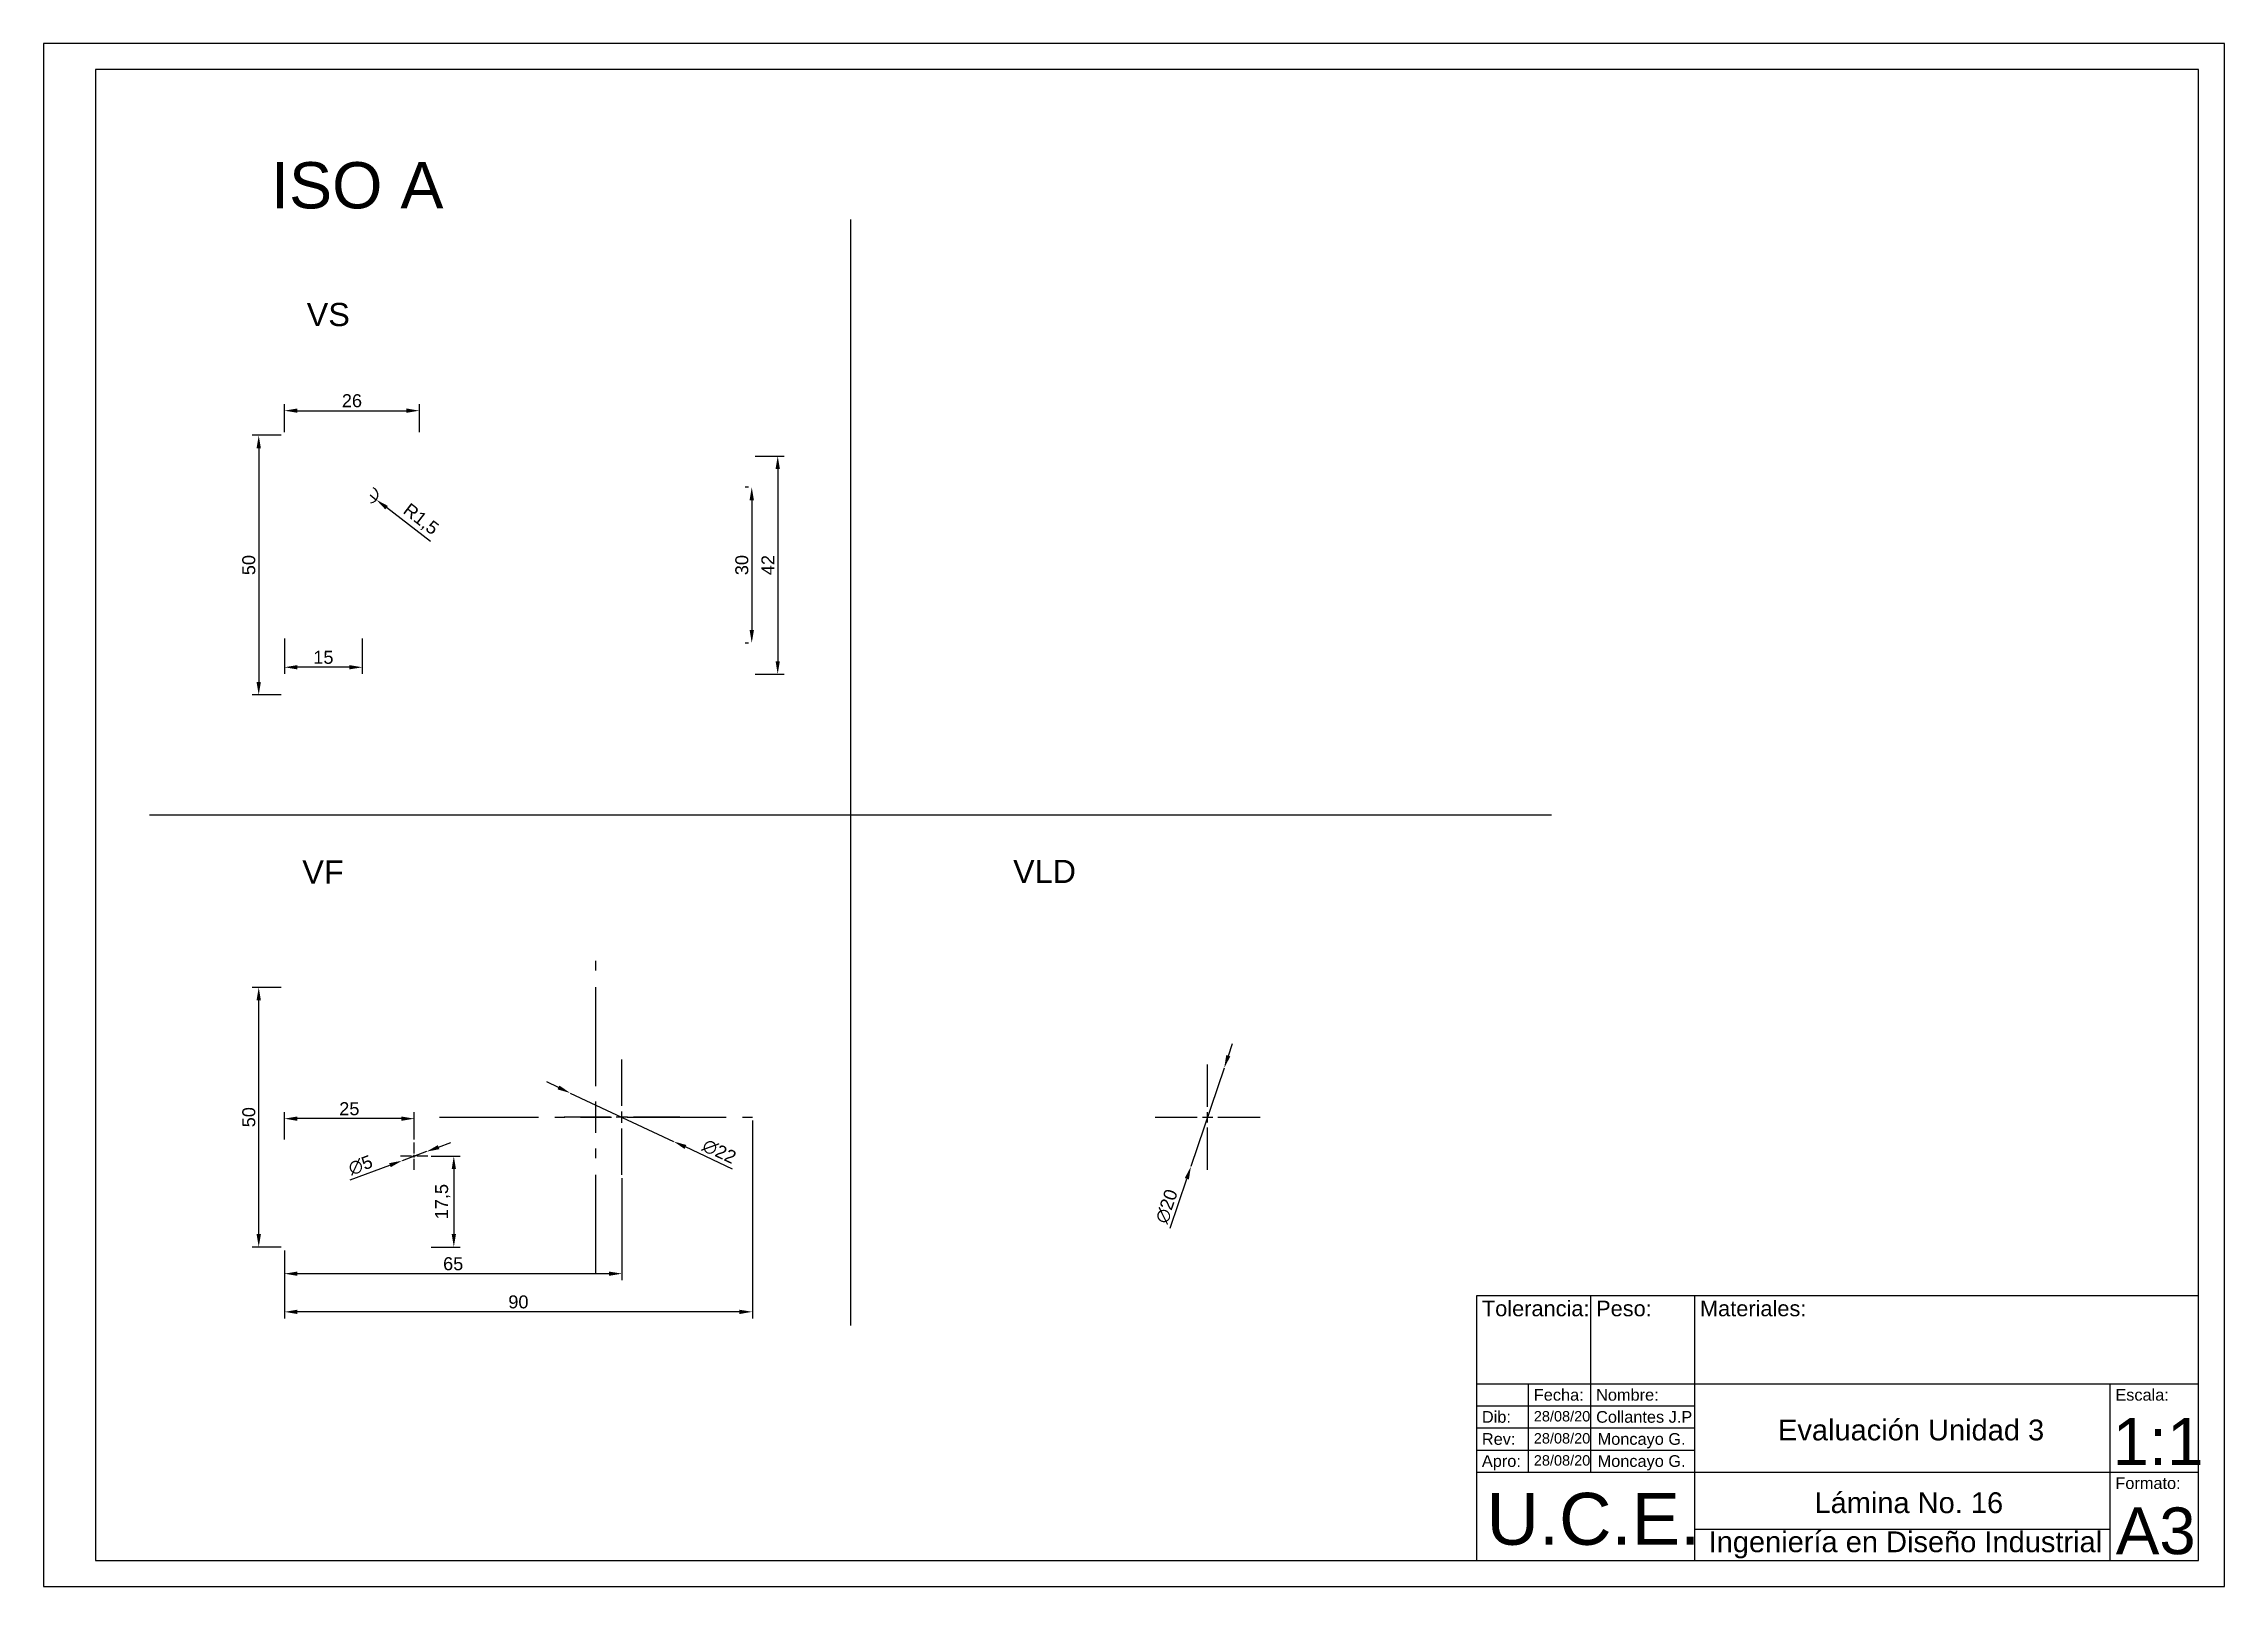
# Paper-space layout 'Presentación' of a CAD drawing. Header units: inches, sheet in millimetres. Extents: x 0 to 420, y 0 to 297.
import ezdxf

# ---------------------------------------------------------------- set-up
doc = ezdxf.new("R2010")
doc.units = ezdxf.units.IN
doc.header["$MEASUREMENT"] = 0
doc.linetypes.add('CENTER2', pattern=[28.575, 19.05, -3.175, 3.175, -3.175])
doc.layers.add('Cotas', color=172, linetype='Continuous', lineweight=9)
doc.styles.get("Standard").update_dxf_attribs({"font": 'arial.ttf'})
doc.dimstyles.new('ISO-25', dxfattribs={"dimtxt": 2.5, "dimasz": 2.5, "dimexe": 1.25, "dimexo": 0.625, "dimtad": 1, "dimdec": 3, "dimtxsty": 'Standard', "dimcen": 2.5, "dimadec": 0, "dimazin": 0, "dimtfac": 1, "dimtdec": 3, "dimtmove": 0, "dimatfit": 3, "dimfxl": 1, "dimarcsym": 0})

# ---------------------------------------------------------------- blocks, each defined once
blk = doc.blocks.new('*D21')
at = {"layer": 'Cotas', "color": 0, "lineweight": -2, "transparency": 16777216}
for p, q in [((46.38, 222.23), (46.38, 227.59)), ((72.38, 222.23), (72.38, 227.59)), ((48.88, 226.34), (69.88, 226.34))]:
    blk.add_line(p, q, dxfattribs=at)
at = {"layer": 'Cotas', "color": 0, "transparency": 16777216}
for points in [[(48.88, 226.76), (48.88, 225.93), (46.38, 226.34)], [(69.88, 226.76), (69.88, 225.93), (72.38, 226.34)]]:
    blk.add_solid(points, dxfattribs=at)
at = {"layer": 'Defpoints', "color": 0, "transparency": 16777216}
for p in [(72.38, 226.34), (46.38, 221.61), (72.38, 221.61)]:
    blk.add_point(p, dxfattribs=at)
at = {"layer": 'Cotas', "color": 0, "transparency": 16777216, "insert": (59.38, 228.24), "char_height": 2.5, "attachment_point": 5}
blk.add_mtext('26', dxfattribs=at)
blk = doc.blocks.new('*D22')
at = {"layer": 'Cotas', "color": 0, "lineweight": -2, "transparency": 16777216}
for p, q in [((135.76, 211.61), (135.13, 211.61)), ((136.38, 209.11), (136.38, 184.11)), ((135.76, 181.61), (135.13, 181.61))]:
    blk.add_line(p, q, dxfattribs=at)
at = {"layer": 'Cotas', "color": 0, "transparency": 16777216}
for points in [[(135.97, 209.11), (136.8, 209.11), (136.38, 211.61)], [(135.97, 184.11), (136.8, 184.11), (136.38, 181.61)]]:
    blk.add_solid(points, dxfattribs=at)
at = {"layer": 'Defpoints', "color": 0, "transparency": 16777216}
for p in [(136.38, 211.61), (136.38, 181.61), (136.38, 181.61)]:
    blk.add_point(p, dxfattribs=at)
at = {"layer": 'Cotas', "color": 0, "transparency": 16777216, "insert": (134.48, 196.61), "char_height": 2.5, "attachment_point": 5, "rotation": 90}
blk.add_mtext('30', dxfattribs=at)
blk = doc.blocks.new('*D23')
at = {"layer": 'Cotas', "color": 0, "lineweight": -2, "transparency": 16777216}
for p, q in [((137.01, 217.61), (142.63, 217.61)), ((141.38, 215.11), (141.38, 178.11)), ((137.01, 175.61), (142.63, 175.61))]:
    blk.add_line(p, q, dxfattribs=at)
at = {"layer": 'Cotas', "color": 0, "transparency": 16777216}
for points in [[(140.97, 215.11), (141.8, 215.11), (141.38, 217.61)], [(140.97, 178.11), (141.8, 178.11), (141.38, 175.61)]]:
    blk.add_solid(points, dxfattribs=at)
at = {"layer": 'Defpoints', "color": 0, "transparency": 16777216}
for p in [(136.38, 217.61), (136.38, 175.61), (141.38, 175.61)]:
    blk.add_point(p, dxfattribs=at)
at = {"layer": 'Cotas', "color": 0, "transparency": 16777216, "insert": (139.5, 196.61), "char_height": 2.5, "attachment_point": 5, "rotation": 90}
blk.add_mtext('42', dxfattribs=at)
blk = doc.blocks.new('*D24')
at = {"layer": 'Cotas', "color": 0, "lineweight": -2, "transparency": 16777216}
for p, q in [((62.88, 210.11), (64.07, 209.19)), ((74.54, 201.13), (66.05, 207.67))]:
    blk.add_line(p, q, dxfattribs=at)
blk.add_arc((62.88, 210.11), 1.5, 274.6566, 66.1268, dxfattribs=at)
at = {"layer": 'Cotas', "color": 0, "transparency": 16777216}
blk.add_solid([(66.31, 208), (65.8, 207.34), (64.07, 209.19)], dxfattribs=at)
at = {"layer": 'Defpoints', "color": 0, "transparency": 16777216}
for p in [(62.88, 210.11), (64.07, 209.19)]:
    blk.add_point(p, dxfattribs=at)
at = {"layer": 'Cotas', "color": 0, "transparency": 16777216, "insert": (72.58, 205.32), "char_height": 2.5, "attachment_point": 5, "rotation": 322.4031}
blk.add_mtext('R1,5', dxfattribs=at)
blk = doc.blocks.new('*D25')
at = {"layer": 'Cotas', "color": 0, "lineweight": -2, "transparency": 16777216}
for p, q in [((45.76, 221.61), (40.18, 221.61)), ((41.43, 219.11), (41.43, 174.11)), ((45.76, 171.61), (40.18, 171.61))]:
    blk.add_line(p, q, dxfattribs=at)
at = {"layer": 'Cotas', "color": 0, "transparency": 16777216}
for points in [[(41.01, 219.11), (41.84, 219.11), (41.43, 221.61)], [(41.01, 174.11), (41.84, 174.11), (41.43, 171.61)]]:
    blk.add_solid(points, dxfattribs=at)
at = {"layer": 'Defpoints', "color": 0, "transparency": 16777216}
for p in [(46.38, 221.61), (41.43, 171.61), (46.38, 171.61)]:
    blk.add_point(p, dxfattribs=at)
at = {"layer": 'Cotas', "color": 0, "transparency": 16777216, "insert": (39.52, 196.61), "char_height": 2.5, "attachment_point": 5, "rotation": 90}
blk.add_mtext('50', dxfattribs=at)
blk = doc.blocks.new('*U26')
at = {"color": 0, "linetype": 'CENTER2', "transparency": 16777216}
for p, q in [((0, 2.2), (0, 11.12)), ((-11.12, 0), (-2.2, 0)), ((2.2, 0), (11.12, 0)), ((0, -11.12), (0, -2.2))]:
    blk.add_line(p, q, dxfattribs=at)
at = {"color": 0, "linetype": 'Continuous', "transparency": 16777216}
for p, q in [((-1.1, 0), (1.1, 0)), ((0, -1.1), (0, 1.1))]:
    blk.add_line(p, q, dxfattribs=at)
blk = doc.blocks.new('*U27')
at = {"color": 0, "linetype": 'CENTER2', "transparency": 16777216}
for p, q in [((0, 6), (0, 30.12)), ((-30.12, 0), (-6, 0)), ((6, 0), (30.12, 0)), ((0, -30.12), (0, -6))]:
    blk.add_line(p, q, dxfattribs=at)
at = {"color": 0, "linetype": 'Continuous', "transparency": 16777216}
for p, q in [((-3, 0), (3, 0)), ((0, -3), (0, 3))]:
    blk.add_line(p, q, dxfattribs=at)
blk = doc.blocks.new('*U28')
at = {"color": 0, "linetype": 'CENTER2', "transparency": 16777216}
for p, q in [((-2.62, 0), (-0.5, 0)), ((0, 0.5), (0, 2.62)), ((0.5, 0), (2.62, 0)), ((0, -2.62), (0, -0.5))]:
    blk.add_line(p, q, dxfattribs=at)
at = {"color": 0, "linetype": 'Continuous', "transparency": 16777216}
for p, q in [((-0.25, 0), (0.25, 0)), ((0, -0.25), (0, 0.25))]:
    blk.add_line(p, q, dxfattribs=at)
blk = doc.blocks.new('*U29')
at = {"color": 0, "linetype": 'CENTER2', "transparency": 16777216}
for p, q in [((0, 2), (0, 10.12)), ((-10.12, 0), (-2, 0)), ((2, 0), (10.12, 0)), ((0, -10.12), (0, -2))]:
    blk.add_line(p, q, dxfattribs=at)
at = {"color": 0, "linetype": 'Continuous', "transparency": 16777216}
for p, q in [((-1, 0), (1, 0)), ((0, -1), (0, 1))]:
    blk.add_line(p, q, dxfattribs=at)
blk = doc.blocks.new('*D30')
at = {"layer": 'Cotas', "color": 0, "lineweight": -2, "transparency": 16777216}
for p, q in [((111.38, 78.57), (111.38, 58.95)), ((46.38, 64.69), (46.38, 58.95)), ((48.88, 60.2), (108.88, 60.2))]:
    blk.add_line(p, q, dxfattribs=at)
at = {"layer": 'Cotas', "color": 0, "transparency": 16777216}
for points in [[(48.88, 60.61), (48.88, 59.78), (46.38, 60.2)], [(108.88, 60.61), (108.88, 59.78), (111.38, 60.2)]]:
    blk.add_solid(points, dxfattribs=at)
at = {"layer": 'Defpoints', "color": 0, "transparency": 16777216}
for p in [(111.38, 79.2), (46.38, 65.32), (111.38, 60.2)]:
    blk.add_point(p, dxfattribs=at)
at = {"layer": 'Cotas', "color": 0, "transparency": 16777216, "insert": (78.88, 62.1), "char_height": 2.5, "attachment_point": 5}
blk.add_mtext('65', dxfattribs=at)
blk = doc.blocks.new('*D31')
at = {"layer": 'Cotas', "color": 0, "lineweight": -2, "transparency": 16777216}
for p, q in [((136.5, 89.69), (136.5, 51.6)), ((46.38, 64.69), (46.38, 51.6)), ((134, 52.85), (48.88, 52.85))]:
    blk.add_line(p, q, dxfattribs=at)
at = {"layer": 'Cotas', "color": 0, "transparency": 16777216}
for points in [[(48.88, 53.26), (48.88, 52.43), (46.38, 52.85)], [(134, 53.26), (134, 52.43), (136.5, 52.85)]]:
    blk.add_solid(points, dxfattribs=at)
at = {"layer": 'Defpoints', "color": 0, "transparency": 16777216}
for p in [(136.5, 90.32), (46.38, 65.32), (46.38, 52.85)]:
    blk.add_point(p, dxfattribs=at)
at = {"layer": 'Cotas', "color": 0, "transparency": 16777216, "insert": (91.44, 54.75), "char_height": 2.5, "attachment_point": 5}
blk.add_mtext('90', dxfattribs=at)
blk = doc.blocks.new('*D32')
at = {"layer": 'Cotas', "color": 0, "lineweight": -2, "transparency": 16777216}
for p, q in [((45.76, 115.32), (40.18, 115.32)), ((41.43, 67.82), (41.43, 112.82)), ((45.76, 65.32), (40.18, 65.32))]:
    blk.add_line(p, q, dxfattribs=at)
at = {"layer": 'Cotas', "color": 0, "transparency": 16777216}
for points in [[(41.01, 112.82), (41.85, 112.82), (41.43, 115.32)], [(41.01, 67.82), (41.85, 67.82), (41.43, 65.32)]]:
    blk.add_solid(points, dxfattribs=at)
at = {"layer": 'Defpoints', "color": 0, "transparency": 16777216}
for p in [(41.43, 115.32), (46.38, 115.32), (46.38, 65.32)]:
    blk.add_point(p, dxfattribs=at)
at = {"layer": 'Cotas', "color": 0, "transparency": 16777216, "insert": (39.53, 90.32), "char_height": 2.5, "attachment_point": 5, "rotation": 90}
blk.add_mtext('50', dxfattribs=at)
blk = doc.blocks.new('*D33')
at = {"layer": 'Cotas', "color": 0, "lineweight": -2, "transparency": 16777216}
for p, q in [((46.38, 86.06), (46.38, 91.29)), ((68.88, 90.04), (48.88, 90.04)), ((71.38, 86.06), (71.38, 91.29))]:
    blk.add_line(p, q, dxfattribs=at)
at = {"layer": 'Cotas', "color": 0, "transparency": 16777216}
for points in [[(48.88, 90.46), (48.88, 89.62), (46.38, 90.04)], [(68.88, 90.46), (68.88, 89.62), (71.38, 90.04)]]:
    blk.add_solid(points, dxfattribs=at)
at = {"layer": 'Defpoints', "color": 0, "transparency": 16777216}
for p in [(46.38, 90.04), (46.38, 85.44), (71.38, 85.44)]:
    blk.add_point(p, dxfattribs=at)
at = {"layer": 'Cotas', "color": 0, "transparency": 16777216, "insert": (58.88, 91.94), "char_height": 2.5, "attachment_point": 5}
blk.add_mtext('25', dxfattribs=at)
blk = doc.blocks.new('*D34')
at = {"layer": 'Cotas', "color": 0, "lineweight": -2, "transparency": 16777216}
for p, q in [((74.63, 82.82), (80.25, 82.82)), ((79, 80.32), (79, 67.82)), ((74.63, 65.32), (80.25, 65.32))]:
    blk.add_line(p, q, dxfattribs=at)
at = {"layer": 'Cotas', "color": 0, "transparency": 16777216}
for points in [[(78.59, 80.32), (79.42, 80.32), (79, 82.82)], [(78.59, 67.82), (79.42, 67.82), (79, 65.32)]]:
    blk.add_solid(points, dxfattribs=at)
at = {"layer": 'Defpoints', "color": 0, "transparency": 16777216}
for p in [(74, 82.82), (74, 65.32), (79, 65.32)]:
    blk.add_point(p, dxfattribs=at)
at = {"layer": 'Cotas', "color": 0, "transparency": 16777216, "insert": (76.88, 74.07), "char_height": 2.5, "attachment_point": 5, "rotation": 90}
blk.add_mtext('17,5', dxfattribs=at)
blk = doc.blocks.new('*D35')
at = {"layer": 'Cotas', "color": 0, "lineweight": -2, "transparency": 16777216}
for p, q in [((76.07, 84.55), (78.42, 85.42)), ((59.07, 78.26), (66.69, 81.08)), ((73.73, 83.69), (69.04, 81.95))]:
    blk.add_line(p, q, dxfattribs=at)
at = {"layer": 'Cotas', "color": 0, "transparency": 16777216}
for points in [[(75.93, 84.95), (76.22, 84.16), (73.73, 83.69)], [(66.55, 81.47), (66.84, 80.69), (69.04, 81.95)]]:
    blk.add_solid(points, dxfattribs=at)
at = {"layer": 'Defpoints', "color": 0, "transparency": 16777216}
for p in [(69.04, 81.95), (73.73, 83.69)]:
    blk.add_point(p, dxfattribs=at)
at = {"layer": 'Cotas', "color": 0, "transparency": 16777216, "insert": (61.03, 81.08), "char_height": 2.5, "attachment_point": 5, "rotation": 20.326}
blk.add_mtext('∅5', dxfattribs=at)
blk = doc.blocks.new('*D36')
at = {"layer": 'Cotas', "color": 0, "lineweight": -2, "transparency": 16777216}
for p, q in [((99.16, 96.04), (96.89, 97.1)), ((101.42, 94.98), (121.34, 85.65)), ((132.69, 80.34), (123.61, 84.59))]:
    blk.add_line(p, q, dxfattribs=at)
at = {"layer": 'Cotas', "color": 0, "transparency": 16777216}
for points in [[(99.33, 96.42), (98.98, 95.67), (101.42, 94.98)], [(123.78, 84.97), (123.43, 84.21), (121.34, 85.65)]]:
    blk.add_solid(points, dxfattribs=at)
at = {"layer": 'Defpoints', "color": 0, "transparency": 16777216}
for p in [(101.42, 94.98), (121.34, 85.65)]:
    blk.add_point(p, dxfattribs=at)
at = {"layer": 'Cotas', "color": 0, "transparency": 16777216, "insert": (130.12, 83.72), "char_height": 2.5, "attachment_point": 5, "rotation": 334.9045}
blk.add_mtext('∅22', dxfattribs=at)
blk = doc.blocks.new('*D37')
at = {"layer": 'Cotas', "color": 0, "lineweight": -2, "transparency": 16777216}
for p, q in [((228.17, 102.16), (228.97, 104.53)), ((227.37, 99.79), (220.97, 80.84)), ((216.96, 68.96), (220.17, 78.47))]:
    blk.add_line(p, q, dxfattribs=at)
at = {"layer": 'Cotas', "color": 0, "transparency": 16777216}
for points in [[(227.77, 102.29), (228.56, 102.03), (227.37, 99.79)], [(219.78, 78.61), (220.57, 78.34), (220.97, 80.84)]]:
    blk.add_solid(points, dxfattribs=at)
at = {"layer": 'Defpoints', "color": 0, "transparency": 16777216}
for p in [(227.37, 99.79), (220.97, 80.84)]:
    blk.add_point(p, dxfattribs=at)
at = {"layer": 'Cotas', "color": 0, "transparency": 16777216, "insert": (216.3, 73.16), "char_height": 2.5, "attachment_point": 5, "rotation": 71.3481}
blk.add_mtext('∅20', dxfattribs=at)
blk = doc.blocks.new('*D38')
at = {"layer": 'Cotas', "color": 0, "lineweight": -2, "transparency": 16777216}
for p, q in [((46.38, 182.48), (46.38, 175.69)), ((61.38, 182.48), (61.38, 175.69)), ((58.88, 176.94), (48.88, 176.94))]:
    blk.add_line(p, q, dxfattribs=at)
at = {"layer": 'Cotas', "color": 0, "transparency": 16777216}
for points in [[(48.88, 177.36), (48.88, 176.53), (46.38, 176.94)], [(58.88, 177.36), (58.88, 176.53), (61.38, 176.94)]]:
    blk.add_solid(points, dxfattribs=at)
at = {"layer": 'Defpoints', "color": 0, "transparency": 16777216}
for p in [(46.38, 183.11), (61.38, 183.11), (46.38, 176.94)]:
    blk.add_point(p, dxfattribs=at)
at = {"layer": 'Cotas', "color": 0, "transparency": 16777216, "insert": (53.88, 178.84), "char_height": 2.5, "attachment_point": 5}
blk.add_mtext('15', dxfattribs=at)

psp = doc.layouts.new('Presentación')

# ---------------------------------------------------------------- linework, layer by layer
for p, q in [((420, 297), (0, 297)), ((0, 297), (0, 0)), ((420, 0), (420, 297)), ((415, 292), (10, 292)), ((10, 292), (10, 5)), ((415, 5), (415, 292)), ((155.4061, 263.1407), (155.4061, 50.2395)), ((155.4061, 148.5), (20.4061, 148.5)), ((290.4061, 148.5), (155.4061, 148.5)), ((276, 56), (415, 56)), ((276, 5), (276, 56)), ((298, 22), (298, 56)), ((318, 5), (318, 56)), ((276, 39), (415, 39)), ((286, 22), (286, 39)), ((398, 5), (398, 39)), ((276, 34.75), (318, 34.75)), ((276, 30.5), (318, 30.5)), ((276, 26.25), (318, 26.25)), ((276, 22), (415, 22)), ((318, 11), (398, 11)), ((10, 5), (415, 5)), ((276, 8), (276, 8)), ((0, 0), (420, 0))]:
    psp.add_line(p, q)

# ---------------------------------------------------------------- block references
at = {"linetype": 'CENTER2'}
for name, p in [('*U27', (106.3826, 90.3179)), ('*U29', (224.1706, 90.3179))]:
    psp.add_blockref(name, p, dxfattribs=at)
at = {"linetype": 'CENTER2', "extrusion": (0, 0, -1)}
for name, p in [('*U26', (-111.3826, 90.3179)), ('*U28', (-71.3826, 82.8179))]:
    psp.add_blockref(name, p, dxfattribs=at)

# ---------------------------------------------------------------- texts
for s, height, p in [('ISO A', 8.91222, (43.8048, 265.2763, 4786.9812)), ('VS', 4.45611, (50.672, 242.6269, 2393.4906)), ('VF', 4.45611, (49.8242, 135.2884, 2393.4906)), ('VLD', 4.45611, (186.7175, 135.4093, 2393.4906))]:
    psp.add_text(s, height=height).set_placement(p)
at = {"attachment_point": 1}
for s, width, insert, char_height in [('Tolerancia:', 22, (277, 55), 3), ('Peso:', 22, (299, 55), 3), ('Materiales:', 22, (319, 55), 3), ('Fecha:', 22, (287, 38), 2.25), ('Nombre:', 22, (299, 38), 2.25), ('Escala:', 22, (399, 38), 2.25), ('Dib:', 22, (277, 33.75), 2.25), ('Collantes J.P', 22, (299, 33.75), 2.25), ('Rev:', 22, (277, 29.5), 2.25), ('Evaluación Unidad 3', 78.095234, (334.037, 32.1047), 4), ('1:1', 38.123989, (398.4784, 32.3819), 9), ('Apro:', 22, (277, 25.25), 2.25), ('Formato:', 22, (399, 21), 2.25), ('U.C.E.', 38.123989, (277.9, 18), 10), ('Lámina No. 16', 37.745233, (341.0516, 18.108), 4), ('A3', 38.123989, (399.0906, 15.197), 9), ('Ingeniería en Diseño Industrial', 78.095234, (320.6715, 10.579), 4)]:
    psp.add_mtext_dynamic_manual_height_columns(s, width=width, gutter_width=12.5, heights=[0], dxfattribs=dict(at, insert=insert, char_height=char_height))
at = {"ltscale": 0.01, "attachment_point": 1}
for s, insert, char_height in [('28/08/20', (287, 33.75), 2), ('28/08/20', (287, 29.5), 2), ('Moncayo G.', (299.2875, 29.5), 2.25), ('28/08/20', (287, 25.25), 2), ('Moncayo G.', (299.2875, 25.25), 2.25)]:
    psp.add_mtext_dynamic_manual_height_columns(s, width=22, gutter_width=12.5, heights=[0], dxfattribs=dict(at, insert=insert, char_height=char_height))

# ---------------------------------------------------------------- dimensions: what is measured, and where the dimension line sits
at = {"layer": 'Cotas'}
for base, p1, p2, picture, middle in [((72.3826, 226.3423), (46.3826, 221.61), (72.3826, 221.61), '*D21', (59.3826, 228.2437)), ((46.3826, 176.9429), (61.3826, 183.11), (46.3826, 183.11), '*D38', (53.8826, 178.8443)), ((46.3826, 90.0388), (71.3826, 85.4379), (46.3826, 85.4379), '*D33', (58.8826, 91.9402)), ((111.3826, 60.1979), (46.3826, 65.3179), (111.3826, 79.1979), '*D30', (78.8826, 62.0993))]:
    dim = psp.add_linear_dim(base=base, p1=p1, p2=p2, dimstyle='ISO-25', override={"dimlfac": -1}, dxfattribs=at)
    dim.commit()
    dim.dimension.update_dxf_attribs({"geometry": picture, "text_midpoint": middle})
for base, p1, p2, picture, middle in [((41.426, 171.61), (46.3826, 221.61), (46.3826, 171.61), '*D25', (39.5245, 196.61)), ((141.3826, 175.61), (136.3826, 217.61), (136.3826, 175.61), '*D23', (139.5025, 196.61)), ((136.3826, 181.61), (136.3826, 211.61), (136.3826, 181.61), '*D22', (134.4804, 196.61)), ((41.4294, 115.3179), (46.3826, 65.3179), (46.3826, 115.3179), '*D32', (39.528, 90.3179)), ((79.0026, 65.3179), (74.0026, 82.8179), (74.0026, 65.3179), '*D34', (76.8753, 74.0679))]:
    dim = psp.add_linear_dim(base=base, p1=p1, p2=p2, angle=90, dimstyle='ISO-25', override={"dimlfac": -1}, dxfattribs=at)
    dim.commit()
    dim.dimension.update_dxf_attribs({"geometry": picture, "text_midpoint": middle})
dim = psp.add_radius_dim(center=(62.8826, 210.11), mpoint=(64.0711, 209.1948), dimstyle='ISO-25', override={"dimlfac": -1}, dxfattribs=at)
dim.commit()
dim.dimension.update_dxf_attribs({"geometry": '*D24', "text_midpoint": (71.2863, 203.639), "dimtype": 164})
for p1, p2, picture, middle in [((227.3688, 99.7927), (220.9724, 80.8431), '*D37', (218.1672, 72.5325)), ((73.727, 83.6863), (69.0383, 81.9495), '*D35', (61.7111, 79.2353))]:
    dim = psp.add_diameter_dim_2p(p1=p1, p2=p2, dimstyle='ISO-25', override={"dimlfac": -1}, dxfattribs=at)
    dim.commit()
    dim.dimension.update_dxf_attribs({"geometry": picture, "text_midpoint": middle})
dim = psp.add_diameter_dim_2p(p1=(101.421, 94.9833), p2=(121.3443, 85.6525), dimstyle='ISO-25', override={"dimlfac": -1}, dxfattribs=at)
dim.commit()
dim.dimension.update_dxf_attribs({"geometry": '*D36', "text_midpoint": (129.2799, 81.936), "dimtype": 163})
dim = psp.add_linear_dim(base=(46.3826, 52.8455), p1=(136.5026, 90.3179), p2=(46.3826, 65.3179), text='90', dimstyle='ISO-25', override={"dimlfac": -1}, dxfattribs=at)
dim.commit()
dim.dimension.update_dxf_attribs({"geometry": '*D31', "text_midpoint": (91.4426, 54.7469)})

doc.saveas('drawing.dxf')
